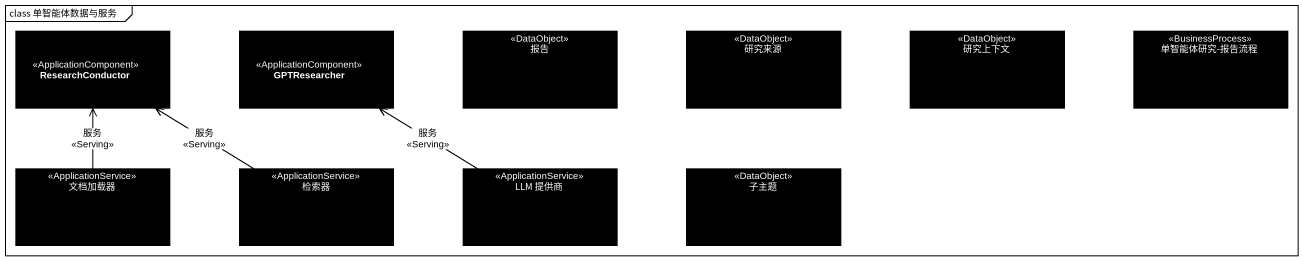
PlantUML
@startuml
mainframe class 单智能体数据与服务
allowmixing
hide circle
hide empty members
component ResearchConductor <<ApplicationComponent>> #000000
component GPTResearcher <<ApplicationComponent>> #000000
class 报告 <<DataObject>> #000000
class 研究来源 <<DataObject>> #000000
class 研究上下文 <<DataObject>> #000000
class "单智能体研究-报告流程" as 单智能体研究_报告流程 <<BusinessProcess>> #000000
class 文档加载器 <<ApplicationService>> #000000
class 检索器 <<ApplicationService>> #000000
class "LLM 提供商" as LLM_提供商 <<ApplicationService>> #000000
class 子主题 <<DataObject>> #000000
文档加载器 -up-> ResearchConductor : 服务\n<<Serving>>
检索器 -up-> ResearchConductor : 服务\n<<Serving>>
LLM_提供商 -up-> GPTResearcher : 服务\n<<Serving>>
@enduml
